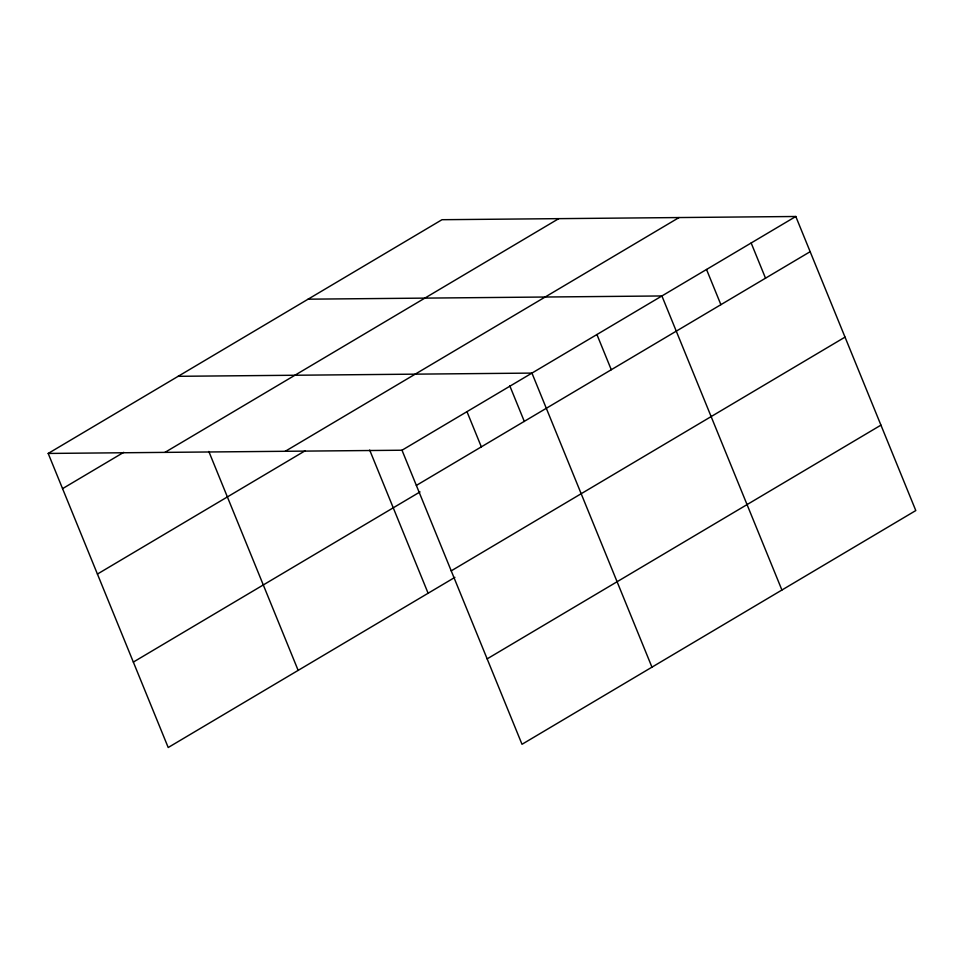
<?xml version="1.0" encoding="UTF-8"?>
<svg xmlns="http://www.w3.org/2000/svg" width="964" height="964" viewBox="0 0 964 964"><rect width="100%" height="100%" fill="white"/><g stroke="black" fill="none" stroke-linecap="round" stroke-linejoin="round"><path stroke-width="1.45" d="M48.2 453.442L441.994 219.708L795.794 216.49L915.8 510.559L522.006 744.292L402 450.224L48.2 453.442L168.206 747.51L454.888 577.352M62.564 488.64L123.717 452.345M164.952 452.381L558.746 218.647M285.248 451.285L679.042 217.551M97.424 574.062L305.094 450.803M402 450.224L795.794 216.49M416.364 485.422L810.158 251.688M133.345 662.075L420.027 491.917M451.224 570.857L845.018 337.123M487.145 658.87L880.939 425.136M308.106 299.177L661.906 295.96L781.912 590.028M178.147 376.309L531.947 373.092L651.953 667.16M751.161 242.988L765.524 278.186M706.528 269.474L720.891 304.672M596.921 334.532L611.284 369.73M509.739 385.708L524.332 421.473M466.974 411.664L481.337 446.862M369.682 450.055L428.112 593.246M208.827 451.465L298.153 670.378"/></g></svg>
